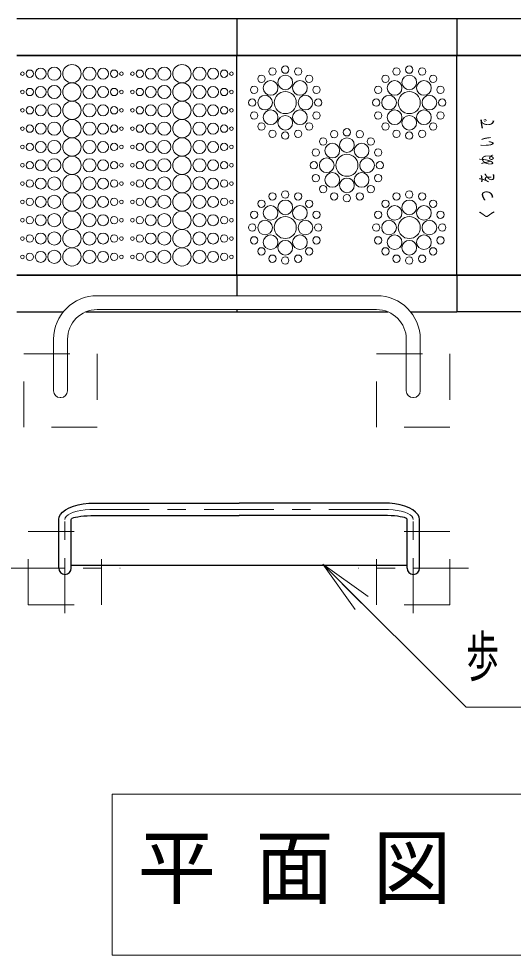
# Model space of a CAD drawing. Units: millimetres on the paper. Extents: x -365 to 0, y -26 to 257.
# Drawn here: x -307.2 to -280.2, y 112.8 to 163.9 of the extents above; entities that cross this region are included whole.
import ezdxf

# ---------------------------------------------------------------- set-up
doc = ezdxf.new("R2010")
doc.units = ezdxf.units.MM
doc.linetypes.add('USER1', pattern=[4.5, 2.5, -2])
doc.linetypes.add('USER2', pattern=[6, 3, -1, 1, -1])
doc.layers.add('LY_1', color=7, linetype='Continuous', lineweight=13)
doc.styles.add('ＭＳ ゴシック', font='')
doc.styles.get('ＭＳ ゴシック').set_extended_font_data('MS Gothic')

msp = doc.modelspace()

# ---------------------------------------------------------------- linework, layer by layer
at = {"layer": 'LY_1', "lineweight": 25}
for p, q in [((-295.32, 163.917), (-307.32, 163.917)), ((-283.32, 163.917), (-295.32, 163.917)), ((-295.32, 163.917), (-295.32, 161.917)), ((-295.32, 163.917), (-295.32, 161.917)), ((-271.32, 163.917), (-283.32, 163.917)), ((-283.32, 163.917), (-283.32, 161.917)), ((-283.32, 163.917), (-283.32, 161.917)), ((-295.32, 161.917), (-307.32, 161.917)), ((-307.32, 161.917), (-295.32, 161.917)), ((-283.32, 161.917), (-295.32, 161.917)), ((-295.32, 149.917), (-295.32, 161.917)), ((-295.32, 161.917), (-283.32, 161.917)), ((-295.32, 149.917), (-295.32, 161.917)), ((-283.32, 149.917), (-283.32, 161.917)), ((-283.32, 161.917), (-271.32, 161.917)), ((-271.32, 161.917), (-283.32, 161.917)), ((-283.32, 149.917), (-283.32, 161.917)), ((-307.32, 149.917), (-295.32, 149.917)), ((-283.32, 149.917), (-307.32, 149.917)), ((-283.32, 149.917), (-307.32, 149.917)), ((-295.32, 149.917), (-283.32, 149.917)), ((-295.32, 149.917), (-295.32, 148.797)), ((-283.32, 149.917), (-271.32, 149.917)), ((-271.32, 149.917), (-283.32, 149.917)), ((-283.32, 149.917), (-283.32, 147.917)), ((-283.32, 149.917), (-283.32, 147.917)), ((-307.32, 147.917), (-304.788, 147.917)), ((-303.552, 147.917), (-287.088, 147.917)), ((-295.32, 148.037), (-295.32, 147.917)), ((-285.852, 147.917), (-283.32, 147.917)), ((-271.32, 147.917), (-283.32, 147.917)), ((-303.1, 137.472), (-295.2, 137.472)), ((-287.3, 137.472), (-295.2, 137.472)), ((-305.04, 133.917), (-305.04, 136.584)), ((-304.36, 133.917), (-304.36, 136.584)), ((-303.1, 136.792), (-295.2, 136.792)), ((-287.3, 136.792), (-295.2, 136.792)), ((-286.04, 133.917), (-286.04, 136.584)), ((-285.36, 133.917), (-285.36, 136.584)), ((-286.04, 134.065), (-304.36, 134.065))]:
    msp.add_line(p, q, dxfattribs=at)
at = {"layer": 'LY_1', "color": 3}
for p, q in [((-302.94, 148.797), (-287.7, 148.797)), ((-302.94, 148.037), (-287.7, 148.037)), ((-305.32, 146.417), (-305.32, 143.597)), ((-304.56, 146.417), (-304.56, 143.597)), ((-286.08, 146.417), (-286.08, 143.597)), ((-285.32, 146.417), (-285.32, 143.597)), ((-304.92, 143.237), (-304.96, 143.237)), ((-285.72, 143.237), (-285.68, 143.237))]:
    msp.add_line(p, q, dxfattribs=at)
at = {"layer": 'LY_1', "color": 3, "linetype": 'USER1'}
for p, q in [((-306.94, 145.617), (-302.94, 145.617)), ((-306.94, 141.617), (-306.94, 145.617)), ((-302.94, 145.617), (-302.94, 141.617)), ((-287.7, 145.617), (-283.7, 145.617)), ((-287.7, 141.617), (-287.7, 145.617)), ((-283.7, 145.617), (-283.7, 141.617)), ((-302.94, 141.617), (-306.94, 141.617)), ((-283.7, 141.617), (-287.7, 141.617))]:
    msp.add_line(p, q, dxfattribs=at)
at = {"layer": 'LY_1', "linetype": 'USER2'}
for p, q in [((-303.1, 137.132), (-295.2, 137.132)), ((-287.3, 137.132), (-295.2, 137.132)), ((-304.7, 131.462), (-304.7, 136.584)), ((-285.7, 131.462), (-285.7, 136.584)), ((-307.704, 133.917), (-301.696, 133.917)), ((-282.696, 133.917), (-288.704, 133.917))]:
    msp.add_line(p, q, dxfattribs=at)
at = {"layer": 'LY_1', "linetype": 'USER1'}
for p, q in [((-306.7, 135.917), (-302.7, 135.917)), ((-306.7, 131.917), (-306.7, 135.917)), ((-302.7, 131.917), (-302.7, 135.917)), ((-287.7, 131.917), (-287.7, 135.917)), ((-283.7, 135.917), (-287.7, 135.917)), ((-283.7, 131.917), (-283.7, 135.917)), ((-306.7, 131.917), (-302.7, 131.917)), ((-283.7, 131.917), (-287.7, 131.917))]:
    msp.add_line(p, q, dxfattribs=at)
at = {"layer": 'LY_1'}
for p, q in [((-288.87, 131.665), (-290.638, 134.14)), ((-290.638, 134.14), (-288.163, 132.372)), ((-290.638, 134.14), (-288.516, 132.018)), ((-302.129, 121.587), (-302.129, 112.787)), ((-254.329, 121.587), (-302.129, 121.587)), ((-302.129, 112.787), (-254.329, 112.787))]:
    msp.add_line(p, q, dxfattribs=at)
at = {"layer": 'LY_1', "lineweight": 25}
for points in [[(-305.04, 136.584), (-305.016, 136.723), (-304.945, 136.859), (-304.829, 136.987), (-304.67, 137.106), (-304.472, 137.212), (-304.24, 137.302), (-303.981, 137.375), (-303.7, 137.428), (-303.404, 137.461), (-303.1, 137.472)], [(-285.36, 136.584), (-285.384, 136.723), (-285.455, 136.859), (-285.572, 136.987), (-285.731, 137.106), (-285.928, 137.212), (-286.16, 137.302), (-286.419, 137.375), (-286.701, 137.428), (-286.997, 137.461), (-287.3, 137.472)], [(-304.36, 136.584), (-304.345, 136.617), (-304.298, 136.648), (-304.223, 136.679), (-304.119, 136.706), (-303.991, 136.731), (-303.841, 136.752), (-303.672, 136.769), (-303.489, 136.782), (-303.297, 136.789), (-303.1, 136.792)], [(-286.04, 136.584), (-286.056, 136.617), (-286.102, 136.648), (-286.177, 136.679), (-286.281, 136.706), (-286.409, 136.731), (-286.559, 136.752), (-286.728, 136.769), (-286.911, 136.782), (-287.103, 136.789), (-287.3, 136.792)]]:
    msp.add_lwpolyline(points, dxfattribs=at)
at = {"layer": 'LY_1', "linetype": 'USER2'}
for points in [[(-304.7, 136.584), (-304.68, 136.67), (-304.622, 136.754), (-304.526, 136.833), (-304.394, 136.906), (-304.231, 136.971), (-304.041, 137.027), (-303.826, 137.072), (-303.594, 137.105), (-303.35, 137.125), (-303.1, 137.132)], [(-285.7, 136.584), (-285.72, 136.67), (-285.778, 136.754), (-285.874, 136.833), (-286.006, 136.906), (-286.169, 136.971), (-286.36, 137.027), (-286.574, 137.072), (-286.806, 137.105), (-287.05, 137.125), (-287.3, 137.132)]]:
    msp.add_lwpolyline(points, dxfattribs=at)
at = {"layer": 'LY_1'}
msp.add_lwpolyline([(-290.638, 134.14), (-282.824, 126.326), (-267.824, 126.326)], dxfattribs=at)
for centre, radius in [((-306.62, 160.917), 0.2), ((-306.02, 160.917), 0.3), ((-305.28, 160.917), 0.36), ((-304.32, 160.917), 0.5), ((-303.36, 160.917), 0.36), ((-302.62, 160.917), 0.3), ((-302.02, 160.917), 0.2), ((-300.62, 160.917), 0.2), ((-300.02, 160.917), 0.3), ((-299.28, 160.917), 0.36), ((-298.32, 160.917), 0.5), ((-297.36, 160.917), 0.36), ((-296.62, 160.917), 0.3), ((-296.02, 160.917), 0.2), ((-307.02, 160.917), 0.1), ((-301.62, 160.917), 0.1), ((-301.02, 160.917), 0.1), ((-295.62, 160.917), 0.1), ((-306.62, 159.917), 0.2), ((-306.02, 159.917), 0.3), ((-305.28, 159.917), 0.36), ((-304.32, 159.917), 0.5), ((-303.36, 159.917), 0.36), ((-302.62, 159.917), 0.3), ((-302.02, 159.917), 0.2), ((-300.62, 159.917), 0.2), ((-300.02, 159.917), 0.3), ((-299.28, 159.917), 0.36), ((-298.32, 159.917), 0.5), ((-297.36, 159.917), 0.36), ((-296.62, 159.917), 0.3), ((-296.02, 159.917), 0.2), ((-307.02, 159.917), 0.1), ((-301.62, 159.917), 0.1), ((-301.02, 159.917), 0.1), ((-295.62, 159.917), 0.1), ((-307.02, 158.917), 0.1), ((-306.62, 158.917), 0.2), ((-306.02, 158.917), 0.3), ((-305.28, 158.917), 0.36), ((-304.32, 158.917), 0.5), ((-303.36, 158.917), 0.36), ((-302.62, 158.917), 0.3), ((-302.02, 158.917), 0.2), ((-301.62, 158.917), 0.1), ((-301.02, 158.917), 0.1), ((-300.62, 158.917), 0.2), ((-300.02, 158.917), 0.3), ((-299.28, 158.917), 0.36), ((-298.32, 158.917), 0.5), ((-297.36, 158.917), 0.36), ((-296.62, 158.917), 0.3), ((-296.02, 158.917), 0.2), ((-295.62, 158.917), 0.1), ((-307.02, 157.917), 0.1), ((-306.62, 157.917), 0.2), ((-306.02, 157.917), 0.3), ((-305.28, 157.917), 0.36), ((-304.32, 157.917), 0.5), ((-303.36, 157.917), 0.36), ((-302.62, 157.917), 0.3), ((-302.02, 157.917), 0.2), ((-301.62, 157.917), 0.1), ((-301.02, 157.917), 0.1), ((-300.62, 157.917), 0.2), ((-300.02, 157.917), 0.3), ((-299.28, 157.917), 0.36), ((-298.32, 157.917), 0.5), ((-297.36, 157.917), 0.36), ((-296.62, 157.917), 0.3), ((-296.02, 157.917), 0.2), ((-295.62, 157.917), 0.1), ((-307.02, 156.917), 0.1), ((-306.62, 156.917), 0.2), ((-306.02, 156.917), 0.3), ((-305.28, 156.917), 0.36), ((-304.32, 156.917), 0.5), ((-303.36, 156.917), 0.36), ((-302.62, 156.917), 0.3), ((-302.02, 156.917), 0.2), ((-301.62, 156.917), 0.1), ((-301.02, 156.917), 0.1), ((-300.62, 156.917), 0.2), ((-300.02, 156.917), 0.3), ((-299.28, 156.917), 0.36), ((-298.32, 156.917), 0.5), ((-297.36, 156.917), 0.36), ((-296.62, 156.917), 0.3), ((-296.02, 156.917), 0.2), ((-295.62, 156.917), 0.1), ((-307.02, 155.917), 0.1), ((-306.62, 155.917), 0.2), ((-306.02, 155.917), 0.3), ((-305.28, 155.917), 0.36), ((-304.32, 155.917), 0.5), ((-303.36, 155.917), 0.36), ((-302.62, 155.917), 0.3), ((-302.02, 155.917), 0.2), ((-301.62, 155.917), 0.1), ((-301.02, 155.917), 0.1), ((-300.62, 155.917), 0.2), ((-300.02, 155.917), 0.3), ((-299.28, 155.917), 0.36), ((-298.32, 155.917), 0.5), ((-297.36, 155.917), 0.36), ((-296.62, 155.917), 0.3), ((-296.02, 155.917), 0.2), ((-295.62, 155.917), 0.1), ((-307.02, 154.917), 0.1), ((-306.62, 154.917), 0.2), ((-306.02, 154.917), 0.3), ((-305.28, 154.917), 0.36), ((-304.32, 154.917), 0.5), ((-303.36, 154.917), 0.36), ((-302.62, 154.917), 0.3), ((-302.02, 154.917), 0.2), ((-301.62, 154.917), 0.1), ((-301.02, 154.917), 0.1), ((-300.62, 154.917), 0.2), ((-300.02, 154.917), 0.3), ((-299.28, 154.917), 0.36), ((-298.32, 154.917), 0.5), ((-297.36, 154.917), 0.36), ((-296.62, 154.917), 0.3), ((-296.02, 154.917), 0.2), ((-295.62, 154.917), 0.1), ((-304.32, 153.917), 0.5), ((-298.32, 153.917), 0.5), ((-307.02, 153.917), 0.1), ((-306.62, 153.917), 0.2), ((-306.02, 153.917), 0.3), ((-305.28, 153.917), 0.36), ((-303.36, 153.917), 0.36), ((-302.62, 153.917), 0.3), ((-302.02, 153.917), 0.2), ((-301.62, 153.917), 0.1), ((-301.02, 153.917), 0.1), ((-300.62, 153.917), 0.2), ((-300.02, 153.917), 0.3), ((-299.28, 153.917), 0.36), ((-297.36, 153.917), 0.36), ((-296.62, 153.917), 0.3), ((-296.02, 153.917), 0.2), ((-295.62, 153.917), 0.1), ((-304.32, 152.917), 0.5), ((-298.32, 152.917), 0.5), ((-307.02, 152.917), 0.1), ((-306.62, 152.917), 0.2), ((-306.02, 152.917), 0.3), ((-305.28, 152.917), 0.36), ((-303.36, 152.917), 0.36), ((-302.62, 152.917), 0.3), ((-302.02, 152.917), 0.2), ((-301.62, 152.917), 0.1), ((-301.02, 152.917), 0.1), ((-300.62, 152.917), 0.2), ((-300.02, 152.917), 0.3), ((-299.28, 152.917), 0.36), ((-297.36, 152.917), 0.36), ((-296.62, 152.917), 0.3), ((-296.02, 152.917), 0.2), ((-295.62, 152.917), 0.1), ((-304.32, 151.917), 0.5), ((-298.32, 151.917), 0.5), ((-307.02, 151.917), 0.1), ((-306.62, 151.917), 0.2), ((-306.02, 151.917), 0.3), ((-305.28, 151.917), 0.36), ((-303.36, 151.917), 0.36), ((-302.62, 151.917), 0.3), ((-302.02, 151.917), 0.2), ((-301.62, 151.917), 0.1), ((-301.02, 151.917), 0.1), ((-300.62, 151.917), 0.2), ((-300.02, 151.917), 0.3), ((-299.28, 151.917), 0.36), ((-297.36, 151.917), 0.36), ((-296.62, 151.917), 0.3), ((-296.02, 151.917), 0.2), ((-295.62, 151.917), 0.1), ((-304.32, 150.917), 0.5), ((-298.32, 150.917), 0.5), ((-307.02, 150.917), 0.1), ((-306.62, 150.917), 0.2), ((-306.02, 150.917), 0.3), ((-305.28, 150.917), 0.36), ((-303.36, 150.917), 0.36), ((-302.62, 150.917), 0.3), ((-302.02, 150.917), 0.2), ((-301.62, 150.917), 0.1), ((-301.02, 150.917), 0.1), ((-300.62, 150.917), 0.2), ((-300.02, 150.917), 0.3), ((-299.28, 150.917), 0.36), ((-297.36, 150.917), 0.36), ((-296.62, 150.917), 0.3), ((-296.02, 150.917), 0.2), ((-295.62, 150.917), 0.1)]:
    msp.add_circle(centre, radius, dxfattribs=at)
at = {"layer": 'LY_1', "color": 211}
for centre, radius in [((-293.383, 161.037), 0.2), ((-292.683, 161.137), 0.2), ((-291.983, 161.037), 0.2), ((-286.62, 161.037), 0.2), ((-285.92, 161.137), 0.2), ((-285.22, 161.037), 0.2), ((-293.983, 160.637), 0.2), ((-292.683, 160.437), 0.4), ((-291.383, 160.637), 0.2), ((-287.22, 160.637), 0.2), ((-285.92, 160.437), 0.4), ((-284.62, 160.637), 0.2), ((-294.383, 160.037), 0.2), ((-293.483, 160.137), 0.4), ((-291.883, 160.137), 0.4), ((-290.983, 160.037), 0.2), ((-287.62, 160.037), 0.2), ((-286.72, 160.137), 0.4), ((-285.12, 160.137), 0.4), ((-284.22, 160.037), 0.2), ((-294.483, 159.337), 0.2), ((-293.783, 159.337), 0.4), ((-292.683, 159.337), 0.6), ((-291.583, 159.337), 0.4), ((-290.883, 159.337), 0.2), ((-287.72, 159.337), 0.2), ((-287.02, 159.337), 0.4), ((-285.92, 159.337), 0.6), ((-284.82, 159.337), 0.4), ((-284.12, 159.337), 0.2), ((-294.383, 158.637), 0.2), ((-293.483, 158.537), 0.4), ((-292.683, 158.237), 0.4), ((-291.883, 158.537), 0.4), ((-290.983, 158.637), 0.2), ((-287.62, 158.637), 0.2), ((-286.72, 158.537), 0.4), ((-285.92, 158.237), 0.4), ((-285.12, 158.537), 0.4), ((-284.22, 158.637), 0.2), ((-293.983, 158.037), 0.2), ((-291.383, 158.037), 0.2), ((-287.22, 158.037), 0.2), ((-284.62, 158.037), 0.2), ((-293.383, 157.637), 0.2), ((-292.683, 157.537), 0.2), ((-291.983, 157.637), 0.2), ((-290.02, 157.617), 0.2), ((-289.32, 157.717), 0.2), ((-288.62, 157.617), 0.2), ((-286.62, 157.637), 0.2), ((-285.92, 157.537), 0.2), ((-285.22, 157.637), 0.2), ((-290.62, 157.217), 0.2), ((-290.12, 156.717), 0.4), ((-289.32, 157.017), 0.4), ((-288.52, 156.717), 0.4), ((-288.02, 157.217), 0.2), ((-291.02, 156.617), 0.2), ((-289.32, 155.917), 0.6), ((-287.62, 156.617), 0.2), ((-291.12, 155.917), 0.2), ((-290.42, 155.917), 0.4), ((-288.22, 155.917), 0.4), ((-287.52, 155.917), 0.2), ((-290.12, 155.117), 0.4), ((-288.52, 155.117), 0.4), ((-291.02, 155.217), 0.2), ((-289.32, 154.817), 0.4), ((-287.62, 155.217), 0.2), ((-293.383, 154.217), 0.2), ((-292.683, 154.317), 0.2), ((-291.983, 154.217), 0.2), ((-290.62, 154.617), 0.2), ((-290.02, 154.217), 0.2), ((-288.62, 154.217), 0.2), ((-288.02, 154.617), 0.2), ((-286.62, 154.217), 0.2), ((-285.92, 154.317), 0.2), ((-285.22, 154.217), 0.2), ((-293.983, 153.817), 0.2), ((-292.683, 153.617), 0.4), ((-291.383, 153.817), 0.2), ((-289.32, 154.117), 0.2), ((-287.22, 153.817), 0.2), ((-285.92, 153.617), 0.4), ((-284.62, 153.817), 0.2), ((-294.383, 153.217), 0.2), ((-293.483, 153.317), 0.4), ((-291.883, 153.317), 0.4), ((-290.983, 153.217), 0.2), ((-287.62, 153.217), 0.2), ((-286.72, 153.317), 0.4), ((-285.12, 153.317), 0.4), ((-284.22, 153.217), 0.2), ((-293.783, 152.517), 0.4), ((-292.683, 152.517), 0.6), ((-291.583, 152.517), 0.4), ((-287.02, 152.517), 0.4), ((-285.92, 152.517), 0.6), ((-284.82, 152.517), 0.4), ((-294.483, 152.517), 0.2), ((-290.883, 152.517), 0.2), ((-287.72, 152.517), 0.2), ((-284.12, 152.517), 0.2), ((-294.383, 151.817), 0.2), ((-293.483, 151.717), 0.4), ((-291.883, 151.717), 0.4), ((-290.983, 151.817), 0.2), ((-287.62, 151.817), 0.2), ((-286.72, 151.717), 0.4), ((-285.12, 151.717), 0.4), ((-284.22, 151.817), 0.2), ((-293.983, 151.217), 0.2), ((-292.683, 151.417), 0.4), ((-291.383, 151.217), 0.2), ((-287.22, 151.217), 0.2), ((-285.92, 151.417), 0.4), ((-284.62, 151.217), 0.2), ((-293.383, 150.817), 0.2), ((-292.683, 150.717), 0.2), ((-291.983, 150.817), 0.2), ((-286.62, 150.817), 0.2), ((-285.92, 150.717), 0.2), ((-285.22, 150.817), 0.2)]:
    msp.add_circle(centre, radius, dxfattribs=at)
at = {"layer": 'LY_1', "color": 3}
for centre, radius, start, end in [((-302.94, 146.417), 2.38, 90, 180), ((-287.7, 146.417), 2.38, 0, 90), ((-302.94, 146.417), 1.62, 90, 180), ((-287.7, 146.417), 1.62, 0, 90), ((-304.96, 143.597), 0.36, 180, 270), ((-304.92, 143.597), 0.36, 270, 0), ((-285.72, 143.597), 0.36, 180, 270), ((-285.68, 143.597), 0.36, 270, 0)]:
    msp.add_arc(centre, radius, start, end, dxfattribs=at)
at = {"layer": 'LY_1', "lineweight": 25}
for centre in [(-304.7, 133.917), (-285.7, 133.917)]:
    msp.add_arc(centre, 0.34, 180, 0, dxfattribs=at)

# ---------------------------------------------------------------- texts
at = {"layer": 'LY_1', "insert": (-281.653, 155.917), "char_height": 0.7331, "attachment_point": 5, "rotation": 90, "style": 'ＭＳ ゴシック'}
msp.add_mtext('\\T1.64;\\W0.6;くつをぬいで', dxfattribs=at)
at = {"layer": 'LY_1', "attachment_point": 4, "style": 'ＭＳ ゴシック'}
for s, insert, char_height in [('\\T1.64;\\W0.6;歩行案内板', (-282.824, 128.976), 2.199), ('\\T1.5;\\W0.95;平面図\u3000S=1/50', (-300.729, 117.187), 3.299)]:
    msp.add_mtext(s, dxfattribs=dict(at, insert=insert, char_height=char_height))

doc.saveas('drawing.dxf')
